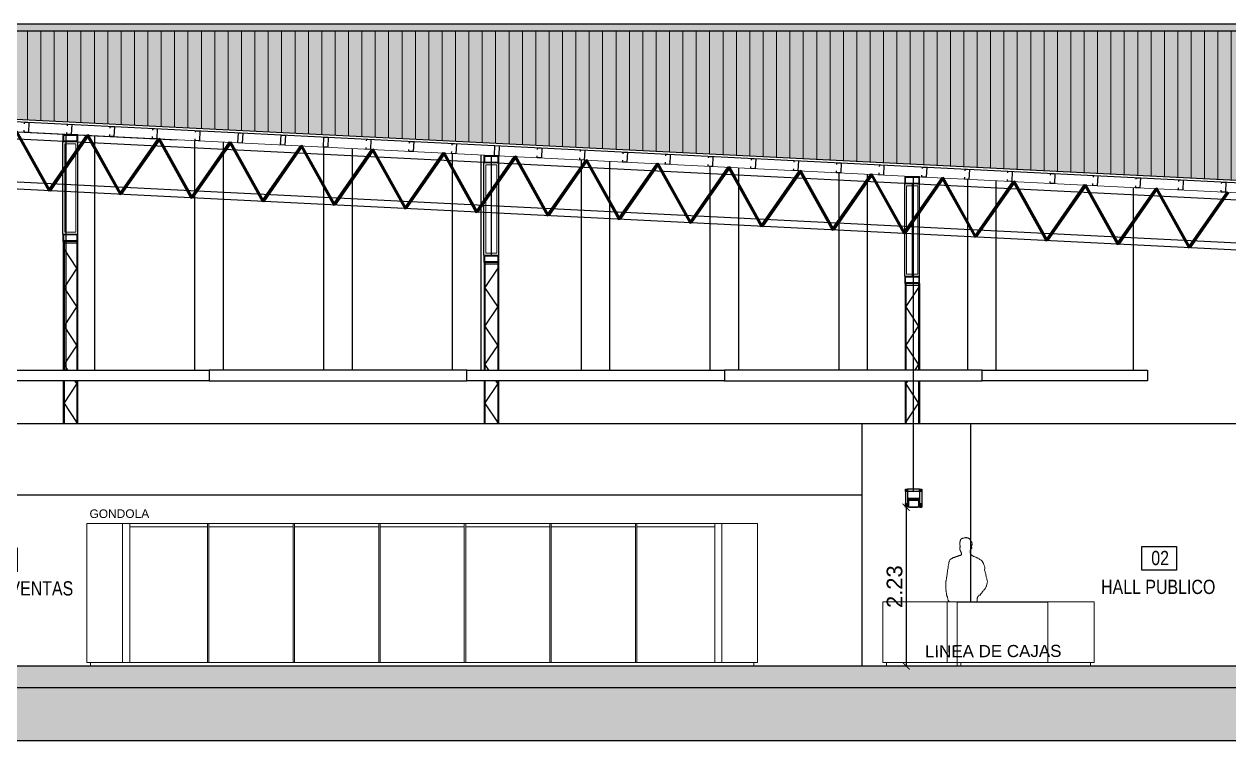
# Model space of a CAD drawing. Header units: inches. Extents: x -309 to 190, y -1585 to -1350.
# Drawn here: x -43.23 to -26.34, y -1467.56 to -1457.51 of the extents above; entities that cross this region are included whole.
import ezdxf
from ezdxf.enums import TextEntityAlignment as Align
from ezdxf.lldxf.tags import DXFTag

# ---------------------------------------------------------------- set-up
doc = ezdxf.new("R2010")
doc.units = ezdxf.units.IN
doc.header["$MEASUREMENT"] = 0
doc.header["$PDMODE"] = 3
doc.linetypes.add('HIDDEN', pattern=[0.375, 0.25, -0.125])
doc.layers.get('0').update_dxf_attribs({"color": 9, "linetype": 'CONTINUOUS'})
doc.layers.get('DEFPOINTS').update_dxf_attribs({"color": 9, "linetype": 'CONTINUOUS'})
for name, color, linetype in [('0.50', 9, 'CONTINUOUS'), ('01', 9, 'CONTINUOUS'), ('10-TEXTO', 9, 'CONTINUOUS'), ('11-LOCALES', 9, 'CONTINUOUS'), ('CARP', 9, 'CONTINUOUS'), ('color gris', 9, 'CONTINUOUS'), ('condensador', 9, 'HIDDEN'), ('COTAS 1.75', 9, 'CONTINUOUS'), ('esca', 9, 'CONTINUOUS'), ('estructura', 9, 'CONTINUOUS'), ('MUROS obra nueva', 9, 'CONTINUOUS'), ('PROYECCIONES', 9, 'HIDDEN2'), ('V1', 9, 'CONTINUOUS'), ('vista 252', 9, 'CONTINUOUS')]:
    doc.layers.add(name, color=color, linetype=linetype)
for name, color, linetype, lineweight in [('color +', 9, 'CONTINUOUS', 18), ('cotas', 9, 'CONTINUOUS', 15), ('LOGO SOMBRA', 9, 'CONTINUOUS', 18), ('PERSONAS', 9, 'CONTINUOUS', 0)]:
    doc.layers.add(name, color=color, linetype=linetype, lineweight=lineweight)
doc.styles.add('COTAS', font='arial.ttf')
doc.styles.add('ROMANS', font='arial.ttf')
tags = doc.linetypes.add('HIDDEN2', pattern=[0.1875, 0.125, -0.0625]).pattern_tags.tags
tags[6:7] = [DXFTag(74, 4), DXFTag(75, 0), DXFTag(340, '0'), DXFTag(46, 1.0), DXFTag(50, 0.0), DXFTag(44, 0.0), DXFTag(45, 0.0)]
tags[4:5] = [DXFTag(74, 4), DXFTag(75, 0), DXFTag(340, '0'), DXFTag(46, 1.0), DXFTag(50, 0.0), DXFTag(44, 0.0), DXFTag(45, 0.0)]
doc.dimstyles.new('ploteo 100', dxfattribs={"dimscale": 0, "dimtxt": 0.22, "dimasz": 0.1, "dimexe": 0, "dimexo": 0, "dimgap": 0.05, "dimtad": 1, "dimzin": 0, "dimdsep": 46, "dimtxsty": 'COTAS', "dimblk1": 'ARCHTICK', "dimblk2": 'ARCHTICK', "dimsah": 1, "dimcen": 0.7, "dimclrd": 256, "dimclre": 256, "dimclrt": 256, "dimaunit": 1, "dimadec": 3, "dimazin": 0, "dimtfac": 1, "dimtmove": 2, "dimatfit": 3, "dimldrblk": 'ARCHTICK', "dimfxl": 1, "dimtolj": 1, "dimtzin": 0, "dimarcsym": 0})

# ---------------------------------------------------------------- blocks, each defined once
blk = doc.blocks.new('NLOCAL')
blk.add_lwpolyline([(-0.304, 0), (0.304, 0), (0.304, 0.419), (-0.304, 0.419)], close=True)
at = {"style": 'ROMANS', "width": 0.8, "flags": 1}
blk.add_attdef('SECTOR', text='', height=0.25, dxfattribs=at).set_placement((-0.006, 0.634), align=Align.MIDDLE)
at = {"style": 'ROMANS', "width": 0.8}
for tag, p in [('NUMERO', (0.006, 0.206)), ('DENOMINACION', (0.018, -0.291))]:
    blk.add_attdef(tag, text='', height=0.25, dxfattribs=at).set_placement(p, align=Align.MIDDLE)
blk = doc.blocks.new('esc')
at = {"color": 2}
for points in [[(-565.725, -395.306), (-565.565, -395.306), (-565.565, -395.386), (-565.725, -395.386)], [(-565.715, -395.316), (-565.575, -395.316), (-565.575, -395.376), (-565.715, -395.376)], [(-565.725, -396.374), (-565.565, -396.374), (-565.565, -396.454), (-565.725, -396.454)], [(-565.715, -396.384), (-565.575, -396.384), (-565.575, -396.444), (-565.715, -396.444)]]:
    blk.add_lwpolyline(points, close=True, dxfattribs=at)
at = {"color": 7}
blk.add_lwpolyline([(-565.705, -396.354), (-565.585, -396.354), (-565.585, -395.406), (-565.705, -395.406)], close=True, dxfattribs=at)
at = {"layer": '01'}
for points in [[(-565.725, -396.374), (-565.725, -395.386)], [(-565.565, -396.374), (-565.565, -395.386)]]:
    blk.add_lwpolyline(points, dxfattribs=at)
blk = doc.blocks.new('_ARCHTICK')
at = {"color": 0, "linetype": 'ByBlock', "const_width": 0.15}
blk.add_lwpolyline([(-0.5, -0.5), (0.5, 0.5)], dxfattribs=at)
blk = doc.blocks.new('*D108')
at = {"layer": 'COTAS 1.75', "lineweight": -2, "transparency": 16777216}
for p, q in [((-30.658, -1464.283), (-30.862, -1464.283)), ((-30.862, -1464.283), (-30.862, -1466.509)), ((-30.391, -1466.509), (-30.862, -1466.509))]:
    blk.add_line(p, q, dxfattribs=at)
at = {"layer": 'DEFPOINTS', "color": 0, "transparency": 16777216}
for p in [(-30.658, -1464.283), (-30.862, -1466.509), (-30.391, -1466.509)]:
    blk.add_point(p, dxfattribs=at)
at = {"layer": 'COTAS 1.75', "lineweight": -2, "transparency": 16777216, "xscale": 0.1, "yscale": 0.1, "zscale": 0.1}
for p, rotation in [((-30.862, -1464.283), 90), ((-30.862, -1466.509), 270)]:
    blk.add_blockref('_ARCHTICK', p, dxfattribs=dict(at, rotation=rotation))
at = {"layer": 'COTAS 1.75', "transparency": 16777216, "insert": (-31.024, -1465.396), "char_height": 0.22, "attachment_point": 5, "rotation": 90, "style": 'COTAS'}
blk.add_mtext('\\A1;2.23', dxfattribs=at)

msp = doc.modelspace()

# ---------------------------------------------------------------- hatches: boundary and pattern name
at = {"layer": '0.50'}
h = msp.add_hatch(dxfattribs=at)
h.set_pattern_fill('ANSI36', color=256, scale=0.4)
h.set_pattern_definition([(45, (-11.09405, -61.804015), (0.0265165043, 0.0972271824), [0.125, -0.025, 0, -0.025])])
h.paths.add_polyline_path([(-10.82, -1466.759, 0.005138), (-18.277, -1466.759), (-18.277, -1466.659), (-22.277, -1466.659), (-22.277, -1466.809), (-66.397, -1466.809), (-66.397, -1466.659), (-70.377, -1466.659), (-70.377, -1466.759, 0.010964), (-78.397, -1466.755), (-78.397, -1467.559), (-10.82, -1467.559)])
at = {"layer": 'color +'}
h = msp.add_hatch(dxfattribs=at)
h.set_pattern_fill('LINE', color=256, scale=1.5, angle=450)
h.set_pattern_definition([(90, (114.13351, -236.98674), (-0.1875, 4e-16), [])])
h.paths.add_polyline_path([(-22.827, -1457.609), (-66.167, -1457.609), (-66.167, -1457.706), (-63.08, -1457.861), (-25.953, -1459.717), (-25.953, -1461.074), (-22.827, -1461.074)])
at = {"layer": 'color gris'}
msp.add_hatch(color=256, dxfattribs=at).paths.add_polyline_path([(-22.277, -1466.509), (-66.397, -1466.509), (-66.397, -1466.659), (-66.397, -1466.809), (-22.277, -1466.809)])
at = {"layer": 'esca'}
h = msp.add_hatch(color=256, dxfattribs=at)
h.dxf.hatch_style = 1
h.paths.add_polyline_path([(-22.827, -1457.509), (-66.167, -1457.509), (-66.167, -1457.706), (-63.08, -1457.861), (-25.953, -1459.717), (-25.952, -1461.175), (-22.827, -1461.274)])

# ---------------------------------------------------------------- linework, layer by layer
msp.add_line((-66.347, -1457.867), (-41.09, -1459.13))
for points in [[(-66.347, -1457.727), (-25.983, -1459.746), (-25.983, -1461.074), (-25.953, -1461.074), (-25.953, -1459.717), (-66.347, -1457.697)], [(-43.219, -1458.906), (-43.218, -1458.884), (-43.158, -1458.887), (-43.165, -1459.027), (-43.225, -1459.024), (-43.224, -1458.997)], [(-42.62, -1458.936), (-42.619, -1458.914), (-42.559, -1458.917), (-42.566, -1459.057), (-42.626, -1459.054), (-42.625, -1459.027)], [(-42.021, -1458.966), (-42.02, -1458.944), (-41.96, -1458.947), (-41.967, -1459.086), (-42.027, -1459.083), (-42.025, -1459.057)], [(-41.422, -1458.996), (-41.421, -1458.974), (-41.361, -1458.977), (-41.368, -1459.116), (-41.428, -1459.113), (-41.426, -1459.087)], [(-40.822, -1459.026), (-40.821, -1459.004), (-40.761, -1459.007), (-40.768, -1459.146), (-40.828, -1459.143), (-40.827, -1459.117)], [(-40.229, -1459.173), (-40.222, -1459.034), (-40.162, -1459.037), (-40.169, -1459.176), (-40.229, -1459.173), (-40.228, -1459.147)], [(-39.63, -1459.203), (-39.623, -1459.064), (-39.563, -1459.067), (-39.57, -1459.206), (-39.63, -1459.203), (-39.628, -1459.177)], [(-39.03, -1459.233), (-39.024, -1459.093), (-38.964, -1459.096), (-38.971, -1459.236), (-39.03, -1459.233), (-39.029, -1459.207)], [(-38.425, -1459.146), (-38.424, -1459.123), (-38.364, -1459.126), (-38.371, -1459.266), (-38.431, -1459.263), (-38.43, -1459.237)], [(-37.826, -1459.176), (-37.825, -1459.153), (-37.765, -1459.156), (-37.772, -1459.296), (-37.832, -1459.293), (-37.831, -1459.267)], [(-37.227, -1459.206), (-37.226, -1459.183), (-37.166, -1459.186), (-37.173, -1459.326), (-37.233, -1459.323), (-37.231, -1459.297)], [(-36.633, -1459.353), (-36.626, -1459.213), (-36.567, -1459.216), (-36.574, -1459.356), (-36.633, -1459.353), (-36.632, -1459.326)], [(-36.028, -1459.266), (-36.027, -1459.243), (-35.967, -1459.246), (-35.974, -1459.386), (-36.034, -1459.383), (-36.033, -1459.356)], [(-35.429, -1459.296), (-35.428, -1459.273), (-35.368, -1459.276), (-35.375, -1459.416), (-35.435, -1459.413), (-35.434, -1459.386)], [(-34.83, -1459.326), (-34.829, -1459.303), (-34.769, -1459.306), (-34.776, -1459.446), (-34.836, -1459.443), (-34.834, -1459.416)], [(-34.231, -1459.356), (-34.229, -1459.333), (-34.17, -1459.336), (-34.177, -1459.476), (-34.236, -1459.473), (-34.235, -1459.446)], [(-33.631, -1459.386), (-33.63, -1459.363), (-33.57, -1459.366), (-33.577, -1459.506), (-33.637, -1459.503), (-33.636, -1459.476)], [(-33.032, -1459.416), (-33.031, -1459.393), (-32.971, -1459.396), (-32.978, -1459.536), (-33.038, -1459.533), (-33.037, -1459.506)], [(-32.433, -1459.445), (-32.432, -1459.423), (-32.372, -1459.426), (-32.379, -1459.566), (-32.439, -1459.563), (-32.437, -1459.536)], [(-31.834, -1459.475), (-31.832, -1459.453), (-31.773, -1459.456), (-31.78, -1459.596), (-31.839, -1459.593), (-31.838, -1459.566)], [(-31.234, -1459.505), (-31.233, -1459.483), (-31.173, -1459.486), (-31.18, -1459.626), (-31.24, -1459.623), (-31.239, -1459.596)], [(-30.635, -1459.535), (-30.634, -1459.513), (-30.574, -1459.516), (-30.581, -1459.656), (-30.641, -1459.653), (-30.64, -1459.626)], [(-30.036, -1459.565), (-30.035, -1459.543), (-29.975, -1459.546), (-29.982, -1459.686), (-30.042, -1459.683), (-30.04, -1459.656)], [(-29.437, -1459.595), (-29.435, -1459.573), (-29.376, -1459.576), (-29.383, -1459.716), (-29.442, -1459.713), (-29.441, -1459.686)], [(-28.837, -1459.625), (-28.836, -1459.603), (-28.776, -1459.606), (-28.783, -1459.746), (-28.843, -1459.743), (-28.842, -1459.716)], [(-28.238, -1459.655), (-28.237, -1459.633), (-28.177, -1459.636), (-28.184, -1459.776), (-28.244, -1459.773), (-28.243, -1459.746)], [(-27.639, -1459.685), (-27.638, -1459.663), (-27.578, -1459.666), (-27.585, -1459.806), (-27.645, -1459.803), (-27.643, -1459.776)], [(-27.04, -1459.715), (-27.038, -1459.693), (-26.979, -1459.696), (-26.986, -1459.836), (-27.045, -1459.833), (-27.044, -1459.806)], [(-26.44, -1459.745), (-26.439, -1459.723), (-26.379, -1459.726), (-26.386, -1459.866), (-26.446, -1459.863), (-26.445, -1459.836)], [(-10.82, -1466.759), (-10.82, -1466.759), (-10.82, -1467.559), (-78.397, -1467.559), (-78.397, -1466.755)], [(-70.377, -1466.759), (-70.377, -1466.659), (-66.397, -1466.659), (-66.397, -1466.809), (-22.277, -1466.809), (-22.277, -1466.659), (-18.277, -1466.659)]]:
    msp.add_lwpolyline(points)
at = {"elevation": 0}
for points in [[(-30.758, -1462.359), (-30.758, -1459.647)], [(-30.758, -1464.06), (-30.758, -1462.359)]]:
    msp.add_lwpolyline(points, dxfattribs=at)
at = {"const_width": 0.002, "elevation": 0}
for points in [[(-30.843, -1464.027), (-30.876, -1464.027), (-30.876, -1464.283), (-30.84, -1464.283), (-30.84, -1464.23)], [(-30.673, -1464.027), (-30.64, -1464.027), (-30.64, -1464.283), (-30.676, -1464.283), (-30.676, -1464.23)]]:
    msp.add_lwpolyline(points, dxfattribs=at)
at = {"elevation": 0}
for points in [[(-30.813, -1464.28), (-30.703, -1464.28, 0.414214), (-30.683, -1464.26), (-30.683, -1464.205, 0.414214), (-30.703, -1464.185), (-30.813, -1464.185, 0.414214), (-30.833, -1464.205), (-30.833, -1464.26, 0.414214)], [(-30.813, -1464.277), (-30.703, -1464.277, 0.414214), (-30.686, -1464.26), (-30.686, -1464.205, 0.414214), (-30.703, -1464.188), (-30.813, -1464.188, 0.414214), (-30.83, -1464.205), (-30.83, -1464.26, 0.414214)]]:
    msp.add_lwpolyline(points, format="xyb", close=True, dxfattribs=at)
at = {"layer": 'CARP'}
for p, q in [((-42.677, -1460.557), (-42.677, -1462.359)), ((-42.666, -1460.557), (-42.666, -1462.359)), ((-42.488, -1460.557), (-42.488, -1462.359)), ((-42.477, -1460.557), (-42.477, -1462.359)), ((-36.777, -1460.852), (-36.777, -1462.359)), ((-36.766, -1460.852), (-36.766, -1462.359)), ((-36.588, -1460.852), (-36.588, -1462.359)), ((-36.577, -1460.852), (-36.577, -1462.359)), ((-30.877, -1461.147), (-30.877, -1462.359)), ((-30.866, -1461.147), (-30.866, -1462.359)), ((-30.688, -1461.147), (-30.688, -1462.359)), ((-30.677, -1461.147), (-30.677, -1462.359)), ((-42.677, -1462.509), (-42.677, -1463.109)), ((-42.666, -1462.509), (-42.666, -1463.109)), ((-42.488, -1462.509), (-42.488, -1463.109)), ((-42.477, -1462.509), (-42.477, -1463.109)), ((-36.777, -1462.509), (-36.777, -1463.109)), ((-36.766, -1462.509), (-36.766, -1463.109)), ((-36.588, -1462.509), (-36.588, -1463.109)), ((-36.577, -1462.509), (-36.577, -1463.109)), ((-30.877, -1462.509), (-30.877, -1463.109)), ((-30.866, -1462.509), (-30.866, -1463.109)), ((-30.688, -1462.509), (-30.688, -1463.109)), ((-30.677, -1462.509), (-30.677, -1463.109)), ((-65.437, -1463.109), (-31.477, -1463.109)), ((-31.477, -1466.509), (-31.477, -1463.109)), ((-31.477, -1463.109), (-26.077, -1463.109)), ((-29.957, -1465.609), (-29.957, -1463.109)), ((-65.437, -1464.109), (-31.477, -1464.109))]:
    msp.add_line(p, q, dxfattribs=at)
for points in [[(-42.477, -1460.557), (-42.677, -1460.557)], [(-42.677, -1460.577), (-42.477, -1460.577)], [(-42.488, -1460.931), (-42.666, -1460.661)], [(-42.488, -1460.931), (-42.666, -1461.201)], [(-36.577, -1460.852), (-36.777, -1460.852)], [(-36.777, -1460.872), (-36.577, -1460.872)], [(-36.588, -1460.931), (-36.766, -1461.201)], [(-30.677, -1461.147), (-30.877, -1461.147)], [(-30.877, -1461.167), (-30.677, -1461.167)], [(-42.488, -1461.47), (-42.666, -1461.201)], [(-36.588, -1461.47), (-36.766, -1461.201)], [(-30.688, -1461.2), (-30.866, -1461.47)], [(-42.488, -1461.47), (-42.666, -1461.74)], [(-36.588, -1461.47), (-36.766, -1461.74)], [(-30.688, -1461.739), (-30.866, -1461.47)], [(-42.488, -1462.01), (-42.666, -1461.74)], [(-36.588, -1462.01), (-36.766, -1461.74)], [(-30.688, -1461.739), (-30.866, -1462.009)], [(-42.488, -1462.01), (-42.666, -1462.279)], [(-36.588, -1462.01), (-36.766, -1462.279)], [(-30.688, -1462.279), (-30.866, -1462.009)], [(-42.613, -1462.359), (-42.666, -1462.279)], [(-36.713, -1462.359), (-36.766, -1462.279)], [(-30.688, -1462.279), (-30.742, -1462.359)], [(-42.488, -1462.549), (-42.515, -1462.509)], [(-36.588, -1462.549), (-36.615, -1462.509)], [(-30.84, -1462.509), (-30.866, -1462.548)], [(-42.488, -1462.549), (-42.666, -1462.819)], [(-36.588, -1462.549), (-36.766, -1462.819)], [(-30.688, -1462.818), (-30.866, -1462.548)], [(-42.488, -1463.088), (-42.666, -1462.819)], [(-36.588, -1463.088), (-36.766, -1462.819)], [(-30.688, -1462.818), (-30.866, -1463.087)], [(-42.488, -1463.088), (-42.502, -1463.109)], [(-36.588, -1463.088), (-36.602, -1463.109)], [(-30.852, -1463.109), (-30.866, -1463.087)]]:
    msp.add_lwpolyline(points, dxfattribs=at)
at = {"layer": 'condensador', "linetype": 'ByBlock'}
for p, q in [((-22.827, -1457.509), (-66.167, -1457.509)), ((-22.827, -1457.609), (-66.167, -1457.609)), ((-66.347, -1457.968), (-26.123, -1459.979)), ((-66.347, -1458.568), (-26.123, -1460.58)), ((-66.117, -1458.68), (-26.123, -1460.68)), ((-43.333, -1459.018), (-42.874, -1459.842)), ((-42.334, -1459.068), (-42.874, -1459.842)), ((-42.334, -1459.068), (-41.875, -1459.892)), ((-41.336, -1459.118), (-41.875, -1459.892)), ((-41.336, -1459.118), (-40.876, -1459.942)), ((-40.337, -1459.168), (-40.876, -1459.942)), ((-40.337, -1459.168), (-39.877, -1459.992)), ((-39.338, -1459.218), (-39.877, -1459.992)), ((-39.338, -1459.218), (-38.879, -1460.042)), ((-38.339, -1459.268), (-38.879, -1460.042)), ((-38.339, -1459.268), (-37.88, -1460.092)), ((-37.34, -1459.318), (-37.88, -1460.092)), ((-37.34, -1459.318), (-36.881, -1460.142)), ((-36.342, -1459.368), (-36.881, -1460.142)), ((-36.342, -1459.368), (-35.882, -1460.192)), ((-35.343, -1459.418), (-35.882, -1460.192)), ((-35.343, -1459.418), (-34.884, -1460.242)), ((-34.344, -1459.468), (-34.884, -1460.242)), ((-34.344, -1459.468), (-33.885, -1460.292)), ((-33.345, -1459.518), (-33.885, -1460.292)), ((-33.345, -1459.518), (-32.886, -1460.342)), ((-32.347, -1459.567), (-32.886, -1460.342)), ((-32.347, -1459.567), (-31.887, -1460.391)), ((-31.348, -1459.617), (-31.887, -1460.391)), ((-31.348, -1459.617), (-30.889, -1460.441)), ((-30.349, -1459.667), (-30.889, -1460.441)), ((-30.349, -1459.667), (-29.89, -1460.491)), ((-29.35, -1459.717), (-29.89, -1460.491)), ((-29.35, -1459.717), (-28.891, -1460.541)), ((-28.352, -1459.767), (-28.891, -1460.541)), ((-28.352, -1459.767), (-27.892, -1460.591)), ((-27.353, -1459.817), (-27.892, -1460.591)), ((-27.353, -1459.817), (-26.894, -1460.641)), ((-26.354, -1459.867), (-26.894, -1460.641))]:
    msp.add_line(p, q, dxfattribs=at)
for points in [[(-42.884, -1459.848), (-42.863, -1459.836), (-43.322, -1459.012), (-43.344, -1459.024)], [(-42.863, -1459.849), (-42.884, -1459.835), (-42.345, -1459.061), (-42.324, -1459.075)], [(-41.886, -1459.898), (-41.864, -1459.886), (-42.323, -1459.062), (-42.345, -1459.074)], [(-41.865, -1459.899), (-41.885, -1459.885), (-41.346, -1459.111), (-41.325, -1459.125)], [(-40.887, -1459.948), (-40.865, -1459.936), (-41.325, -1459.112), (-41.346, -1459.124)], [(-40.866, -1459.949), (-40.886, -1459.935), (-40.347, -1459.161), (-40.326, -1459.175)], [(-39.888, -1459.998), (-39.866, -1459.986), (-40.326, -1459.162), (-40.348, -1459.174)], [(-39.867, -1459.999), (-39.888, -1459.985), (-39.348, -1459.211), (-39.328, -1459.225)], [(-38.889, -1460.048), (-38.868, -1460.036), (-39.327, -1459.212), (-39.349, -1459.224)], [(-38.868, -1460.049), (-38.889, -1460.035), (-38.35, -1459.261), (-38.329, -1459.275)], [(-37.891, -1460.098), (-37.869, -1460.086), (-38.328, -1459.262), (-38.35, -1459.274)], [(-37.87, -1460.099), (-37.89, -1460.085), (-37.351, -1459.311), (-37.33, -1459.325)], [(-36.892, -1460.148), (-36.87, -1460.136), (-37.33, -1459.312), (-37.351, -1459.324)], [(-36.871, -1460.149), (-36.891, -1460.135), (-36.352, -1459.361), (-36.331, -1459.375)], [(-35.893, -1460.198), (-35.871, -1460.186), (-36.331, -1459.362), (-36.353, -1459.374)], [(-35.872, -1460.199), (-35.893, -1460.185), (-35.353, -1459.411), (-35.333, -1459.425)], [(-34.894, -1460.248), (-34.873, -1460.236), (-35.332, -1459.412), (-35.354, -1459.424)], [(-34.873, -1460.249), (-34.894, -1460.234), (-34.354, -1459.46), (-34.334, -1459.475)], [(-33.896, -1460.298), (-33.874, -1460.285), (-34.333, -1459.462), (-34.355, -1459.474)], [(-33.875, -1460.299), (-33.895, -1460.284), (-33.356, -1459.51), (-33.335, -1459.525)], [(-32.897, -1460.348), (-32.875, -1460.335), (-33.335, -1459.511), (-33.356, -1459.524)], [(-32.876, -1460.349), (-32.896, -1460.334), (-32.357, -1459.56), (-32.336, -1459.575)], [(-31.898, -1460.398), (-31.876, -1460.385), (-32.336, -1459.561), (-32.358, -1459.574)], [(-31.877, -1460.399), (-31.898, -1460.384), (-31.358, -1459.61), (-31.338, -1459.625)], [(-30.899, -1460.447), (-30.878, -1460.435), (-31.337, -1459.611), (-31.359, -1459.624)], [(-30.878, -1460.449), (-30.899, -1460.434), (-30.359, -1459.66), (-30.339, -1459.675)], [(-29.901, -1460.497), (-29.879, -1460.485), (-30.338, -1459.661), (-30.36, -1459.673)], [(-29.88, -1460.498), (-29.9, -1460.484), (-29.361, -1459.71), (-29.34, -1459.724)], [(-28.902, -1460.547), (-28.88, -1460.535), (-29.34, -1459.711), (-29.361, -1459.723)], [(-28.881, -1460.548), (-28.901, -1460.534), (-28.362, -1459.76), (-28.341, -1459.774)], [(-27.903, -1460.597), (-27.881, -1460.585), (-28.341, -1459.761), (-28.363, -1459.773)], [(-27.882, -1460.598), (-27.903, -1460.584), (-27.363, -1459.81), (-27.343, -1459.824)], [(-26.904, -1460.647), (-26.883, -1460.635), (-27.342, -1459.811), (-27.364, -1459.823)], [(-26.883, -1460.648), (-26.904, -1460.634), (-26.364, -1459.86), (-26.344, -1459.874)], [(-44.242, -1462.359), (-40.631, -1462.359), (-40.631, -1462.509), (-44.242, -1462.509)], [(-37.02, -1462.359), (-40.631, -1462.359), (-40.631, -1462.509), (-37.02, -1462.509)], [(-37.02, -1462.359), (-33.409, -1462.359), (-33.409, -1462.509), (-37.02, -1462.509)], [(-29.798, -1462.359), (-33.409, -1462.359), (-33.409, -1462.509), (-29.798, -1462.509)], [(-29.798, -1462.359), (-27.477, -1462.359), (-27.477, -1462.509), (-29.798, -1462.509)]]:
    msp.add_lwpolyline(points, close=True, dxfattribs=at)
for points in [[(-36.677, -1459.351), (-36.677, -1460.747)], [(-30.777, -1459.751), (-30.777, -1461.042)]]:
    msp.add_lwpolyline(points, dxfattribs=at)
at = {"layer": 'cotas'}
msp.add_line((-26.123, -1459.879), (-66.117, -1457.879), dxfattribs=at)
at = {"layer": 'estructura', "elevation": 0}
for points in [[(-30.873, -1464.03), (-30.843, -1464.03), (-30.843, -1464.06), (-30.873, -1464.06)], [(-30.673, -1464.03), (-30.643, -1464.03), (-30.643, -1464.06), (-30.673, -1464.06)], [(-30.873, -1464.23), (-30.843, -1464.23), (-30.843, -1464.28), (-30.873, -1464.28)], [(-30.673, -1464.23), (-30.643, -1464.23), (-30.643, -1464.28), (-30.673, -1464.28)]]:
    msp.add_lwpolyline(points, close=True, dxfattribs=at)
for points in [[(-30.873, -1464.03), (-30.843, -1464.06), (-30.843, -1464.03), (-30.873, -1464.06)], [(-30.643, -1464.03), (-30.673, -1464.06), (-30.673, -1464.03), (-30.643, -1464.06)], [(-30.873, -1464.23), (-30.843, -1464.28), (-30.873, -1464.28), (-30.843, -1464.23)], [(-30.643, -1464.23), (-30.673, -1464.28), (-30.643, -1464.28), (-30.673, -1464.23)]]:
    msp.add_lwpolyline(points, dxfattribs=at)
at = {"layer": 'LOGO SOMBRA', "linetype": 'Continuous', "lineweight": 5}
for points in [[(-42.346, -1464.509), (-41.846, -1464.509), (-41.846, -1466.459), (-42.346, -1466.459)], [(-41.846, -1466.459), (-41.746, -1466.459), (-41.746, -1464.509), (-41.846, -1464.509)], [(-41.746, -1464.509), (-33.546, -1464.509), (-33.546, -1466.459), (-41.746, -1466.459)], [(-33.546, -1464.509), (-33.446, -1464.509), (-33.446, -1466.459), (-33.546, -1466.459)], [(-32.946, -1464.509), (-33.446, -1464.509), (-33.446, -1466.459), (-32.946, -1466.459)], [(-42.296, -1466.459), (-32.996, -1466.459), (-32.996, -1466.509), (-42.296, -1466.509)]]:
    msp.add_lwpolyline(points, close=True, dxfattribs=at)
for points in [[(-41.746, -1464.559), (-40.656, -1464.559)], [(-40.656, -1466.459), (-40.656, -1464.509)], [(-40.636, -1466.459), (-40.636, -1464.509)], [(-40.636, -1464.559), (-39.456, -1464.559)], [(-39.456, -1466.459), (-39.456, -1464.509)], [(-39.436, -1466.459), (-39.436, -1464.509)], [(-38.256, -1466.459), (-38.256, -1464.509)], [(-38.236, -1466.459), (-38.236, -1464.509)], [(-37.056, -1466.459), (-37.056, -1464.509)], [(-37.036, -1466.459), (-37.036, -1464.509)], [(-35.856, -1466.459), (-35.856, -1464.509)], [(-35.836, -1466.459), (-35.836, -1464.509)], [(-34.656, -1466.459), (-34.656, -1464.509)], [(-34.636, -1466.459), (-34.636, -1464.509)]]:
    msp.add_lwpolyline(points, dxfattribs=at)
at = {"layer": 'LOGO SOMBRA'}
for points in [[(-39.436, -1464.559), (-38.256, -1464.559)], [(-38.236, -1464.559), (-37.056, -1464.559)], [(-37.036, -1464.559), (-35.856, -1464.559)], [(-35.836, -1464.559), (-34.656, -1464.559)], [(-34.636, -1464.559), (-33.546, -1464.559)], [(-30.287, -1465.609), (-30.287, -1466.459)], [(-28.877, -1466.459), (-28.877, -1465.609)]]:
    msp.add_lwpolyline(points, dxfattribs=at)
for points in [[(-31.187, -1465.609), (-30.147, -1465.609), (-30.147, -1466.459), (-31.187, -1466.458)], [(-30.147, -1465.609), (-28.227, -1465.609), (-28.227, -1466.459), (-30.147, -1466.459)], [(-31.137, -1466.458), (-30.147, -1466.459), (-30.147, -1466.509), (-31.137, -1466.509)], [(-30.097, -1466.509), (-28.277, -1466.509), (-28.277, -1466.459), (-30.097, -1466.459)]]:
    msp.add_lwpolyline(points, close=True, dxfattribs=at)
at = {"layer": 'MUROS obra nueva'}
msp.add_lwpolyline([(-66.397, -1466.809), (-22.277, -1466.809), (-22.277, -1466.509), (-66.397, -1466.509)], close=True, dxfattribs=at)
at = {"layer": 'PERSONAS', "lineweight": 0, "ltscale": 0.05}
msp.add_lwpolyline([(-29.869, -1465.609), (-29.869, -1465.603), (-29.868, -1465.588), (-29.868, -1465.565), (-29.868, -1465.557), (-29.864, -1465.552), (-29.86, -1465.544), (-29.856, -1465.538), (-29.852, -1465.532), (-29.847, -1465.525), (-29.841, -1465.517), (-29.837, -1465.516), (-29.832, -1465.514), (-29.829, -1465.517), (-29.825, -1465.516), (-29.822, -1465.511), (-29.82, -1465.502), (-29.814, -1465.496), (-29.807, -1465.487), (-29.802, -1465.481), (-29.796, -1465.474), (-29.788, -1465.457), (-29.78, -1465.453), (-29.774, -1465.446), (-29.766, -1465.435), (-29.751, -1465.416), (-29.746, -1465.405), (-29.741, -1465.395), (-29.737, -1465.387), (-29.735, -1465.379), (-29.732, -1465.368), (-29.73, -1465.362), (-29.726, -1465.349), (-29.725, -1465.339), (-29.723, -1465.33), (-29.726, -1465.312), (-29.728, -1465.304), (-29.732, -1465.291), (-29.733, -1465.283), (-29.739, -1465.264), (-29.741, -1465.251), (-29.744, -1465.236), (-29.746, -1465.218), (-29.748, -1465.206), (-29.753, -1465.193), (-29.756, -1465.186), (-29.761, -1465.177), (-29.762, -1465.155), (-29.76, -1465.142), (-29.761, -1465.129), (-29.764, -1465.111), (-29.771, -1465.092), (-29.772, -1465.087), (-29.779, -1465.07), (-29.785, -1465.058), (-29.788, -1465.051), (-29.795, -1465.041), (-29.809, -1465.026), (-29.827, -1465.014), (-29.84, -1465.005), (-29.856, -1464.996), (-29.863, -1464.994), (-29.87, -1464.991), (-29.884, -1464.984), (-29.9, -1464.977), (-29.909, -1464.974), (-29.916, -1464.971), (-29.927, -1464.964), (-29.935, -1464.958), (-29.946, -1464.948), (-29.954, -1464.949), (-29.956, -1464.943), (-29.962, -1464.934), (-29.964, -1464.925), (-29.966, -1464.921), (-29.966, -1464.917), (-29.967, -1464.909), (-29.967, -1464.905), (-29.966, -1464.899), (-29.966, -1464.891), (-29.963, -1464.885), (-29.959, -1464.877), (-29.956, -1464.874), (-29.95, -1464.867), (-29.947, -1464.863), (-29.942, -1464.855), (-29.941, -1464.851), (-29.943, -1464.846), (-29.948, -1464.835), (-29.944, -1464.826), (-29.942, -1464.821), (-29.941, -1464.812), (-29.939, -1464.804), (-29.939, -1464.798), (-29.939, -1464.792), (-29.943, -1464.781), (-29.943, -1464.773), (-29.945, -1464.769), (-29.954, -1464.757), (-29.96, -1464.746), (-29.964, -1464.74), (-29.971, -1464.731), (-29.974, -1464.726), (-29.977, -1464.723), (-29.978, -1464.721), (-29.982, -1464.719), (-29.983, -1464.719), (-29.986, -1464.718), (-29.989, -1464.716), (-29.991, -1464.716), (-29.994, -1464.714), (-29.999, -1464.712), (-30.001, -1464.712), (-30.006, -1464.711), (-30.009, -1464.711), (-30.016, -1464.71), (-30.022, -1464.709), (-30.026, -1464.709), (-30.029, -1464.71), (-30.033, -1464.71), (-30.043, -1464.711), (-30.047, -1464.711), (-30.05, -1464.712), (-30.057, -1464.714), (-30.062, -1464.716), (-30.064, -1464.716), (-30.068, -1464.718), (-30.071, -1464.719), (-30.077, -1464.721), (-30.08, -1464.722), (-30.084, -1464.723), (-30.087, -1464.725), (-30.09, -1464.726), (-30.091, -1464.727), (-30.093, -1464.73), (-30.094, -1464.732), (-30.096, -1464.735), (-30.099, -1464.741), (-30.1, -1464.742), (-30.102, -1464.747), (-30.103, -1464.752), (-30.104, -1464.753), (-30.105, -1464.757), (-30.105, -1464.759), (-30.106, -1464.763), (-30.107, -1464.764), (-30.107, -1464.769), (-30.108, -1464.773), (-30.108, -1464.775), (-30.108, -1464.777), (-30.108, -1464.778), (-30.109, -1464.783), (-30.109, -1464.783), (-30.109, -1464.788), (-30.109, -1464.793), (-30.11, -1464.802), (-30.108, -1464.808), (-30.108, -1464.814), (-30.107, -1464.816), (-30.107, -1464.82), (-30.107, -1464.825), (-30.107, -1464.83), (-30.108, -1464.832), (-30.109, -1464.833), (-30.109, -1464.835), (-30.107, -1464.838), (-30.107, -1464.841), (-30.106, -1464.843), (-30.107, -1464.846), (-30.107, -1464.848), (-30.108, -1464.85), (-30.108, -1464.854), (-30.108, -1464.857), (-30.108, -1464.863), (-30.109, -1464.865), (-30.109, -1464.868), (-30.109, -1464.872), (-30.109, -1464.876), (-30.108, -1464.879), (-30.106, -1464.882), (-30.105, -1464.886), (-30.104, -1464.888), (-30.103, -1464.891), (-30.102, -1464.894), (-30.1, -1464.898), (-30.097, -1464.901), (-30.096, -1464.904), (-30.096, -1464.906), (-30.095, -1464.909), (-30.094, -1464.911), (-30.094, -1464.912), (-30.092, -1464.914), (-30.091, -1464.921), (-30.089, -1464.923), (-30.088, -1464.925), (-30.088, -1464.927), (-30.088, -1464.929), (-30.087, -1464.934), (-30.086, -1464.937), (-30.086, -1464.939), (-30.086, -1464.941), (-30.086, -1464.944), (-30.086, -1464.947), (-30.089, -1464.948), (-30.089, -1464.948), (-30.09, -1464.953), (-30.095, -1464.953), (-30.097, -1464.954), (-30.099, -1464.955), (-30.1, -1464.955), (-30.103, -1464.957), (-30.105, -1464.957), (-30.109, -1464.957), (-30.112, -1464.957), (-30.115, -1464.959), (-30.118, -1464.96), (-30.12, -1464.961), (-30.123, -1464.962), (-30.127, -1464.965), (-30.135, -1464.968), (-30.14, -1464.969), (-30.144, -1464.969), (-30.149, -1464.972), (-30.153, -1464.973), (-30.156, -1464.974), (-30.16, -1464.975), (-30.165, -1464.978), (-30.171, -1464.98), (-30.172, -1464.981), (-30.178, -1464.982), (-30.18, -1464.983), (-30.185, -1464.985), (-30.19, -1464.987), (-30.193, -1464.988), (-30.198, -1464.988), (-30.202, -1464.989), (-30.207, -1464.991), (-30.21, -1464.993), (-30.214, -1464.996), (-30.219, -1464.999), (-30.223, -1465.001), (-30.236, -1465.01), (-30.239, -1465.012), (-30.243, -1465.014), (-30.246, -1465.018), (-30.248, -1465.022), (-30.251, -1465.025), (-30.253, -1465.032), (-30.256, -1465.039), (-30.257, -1465.044), (-30.262, -1465.055), (-30.264, -1465.068), (-30.265, -1465.074), (-30.268, -1465.084), (-30.27, -1465.096), (-30.272, -1465.106), (-30.272, -1465.114), (-30.274, -1465.126), (-30.275, -1465.137), (-30.278, -1465.151), (-30.281, -1465.163), (-30.284, -1465.18), (-30.284, -1465.19), (-30.287, -1465.204), (-30.287, -1465.217), (-30.289, -1465.231), (-30.291, -1465.246), (-30.291, -1465.25), (-30.292, -1465.255), (-30.291, -1465.256), (-30.294, -1465.261), (-30.295, -1465.265), (-30.295, -1465.273), (-30.295, -1465.28), (-30.297, -1465.287), (-30.298, -1465.293), (-30.3, -1465.302), (-30.3, -1465.31), (-30.301, -1465.313), (-30.304, -1465.32), (-30.304, -1465.326), (-30.304, -1465.338), (-30.305, -1465.342), (-30.307, -1465.35), (-30.308, -1465.36), (-30.308, -1465.367), (-30.307, -1465.376), (-30.306, -1465.384), (-30.306, -1465.39), (-30.306, -1465.395), (-30.305, -1465.405), (-30.304, -1465.417), (-30.304, -1465.428), (-30.304, -1465.432), (-30.303, -1465.442), (-30.304, -1465.453), (-30.303, -1465.461), (-30.3, -1465.474), (-30.298, -1465.483), (-30.297, -1465.488), (-30.296, -1465.496), (-30.295, -1465.501), (-30.295, -1465.51), (-30.294, -1465.516), (-30.293, -1465.522), (-30.29, -1465.528), (-30.289, -1465.533), (-30.288, -1465.534), (-30.284, -1465.535), (-30.283, -1465.535), (-30.281, -1465.536), (-30.282, -1465.541), (-30.282, -1465.547), (-30.281, -1465.554), (-30.279, -1465.563), (-30.277, -1465.569), (-30.276, -1465.575), (-30.274, -1465.585), (-30.271, -1465.591), (-30.267, -1465.595), (-30.264, -1465.599), (-30.261, -1465.604), (-30.259, -1465.609)], dxfattribs=at)
at = {"layer": 'PROYECCIONES', "ltscale": 0.1, "elevation": 0}
for points in [[(-30.673, -1464.03), (-30.843, -1464.03)], [(-30.873, -1464.06), (-30.873, -1464.23)], [(-30.843, -1464.06), (-30.843, -1464.23)], [(-30.673, -1464.06), (-30.843, -1464.06)], [(-30.673, -1464.16), (-30.843, -1464.16)], [(-30.673, -1464.18), (-30.843, -1464.18)], [(-30.673, -1464.06), (-30.673, -1464.23)], [(-30.643, -1464.06), (-30.643, -1464.23)]]:
    msp.add_lwpolyline(points, dxfattribs=at)
at = {"layer": 'V1'}
msp.add_lwpolyline([(-30.147, -1465.609), (-28.877, -1465.609)], dxfattribs=at)
at = {"layer": 'vista 252'}
for points in [[(-42.636, -1462.359), (-42.636, -1459.053)], [(-42.236, -1462.359), (-42.236, -1459.073)], [(-40.831, -1462.359), (-40.831, -1459.143)], [(-40.431, -1462.359), (-40.431, -1459.163)], [(-39.025, -1462.359), (-39.025, -1459.234)], [(-38.625, -1462.359), (-38.625, -1459.254)], [(-37.22, -1462.359), (-37.22, -1459.324)], [(-36.82, -1462.359), (-36.82, -1459.344)], [(-35.414, -1462.359), (-35.414, -1459.414)], [(-35.014, -1462.359), (-35.014, -1459.434)], [(-33.609, -1462.359), (-33.609, -1459.504)], [(-33.209, -1462.359), (-33.209, -1459.524)], [(-31.803, -1462.359), (-31.803, -1459.595)], [(-31.403, -1462.359), (-31.403, -1459.615)], [(-29.998, -1462.359), (-29.998, -1459.685)], [(-29.598, -1462.359), (-29.598, -1459.705)], [(-27.677, -1462.359), (-27.677, -1459.801)]]:
    msp.add_lwpolyline(points, dxfattribs=at)

# ---------------------------------------------------------------- block references
at = {"layer": '11-LOCALES'}
ref = msp.add_blockref('NLOCAL', (-43.567, -1465.187), dxfattribs=dict(at, xscale=-0.7999999999999546, yscale=0.7999999999999546, zscale=0.8000000000000003))
ref.add_attrib('DENOMINACION', 'SALON DE VENTAS', dxfattribs={"layer": '0', "height": 0.2, "style": 'ROMANS', "width": 0.8}).set_placement((-43.581, -1465.42), align=Align.MIDDLE)
ref.add_attrib('NUMERO', '02', dxfattribs={"layer": '0', "height": 0.2, "style": 'ROMANS', "width": 0.8}).set_placement((-43.554, -1465.015), align=Align.MIDDLE)
ref = msp.add_blockref('NLOCAL', (-27.315, -1465.166), dxfattribs=dict(at, xscale=-0.7999999999999546, yscale=0.7999999999999546, zscale=0.8000000000000003))
ref.add_attrib('DENOMINACION', 'HALL PUBLICO', dxfattribs={"layer": '0', "height": 0.2, "style": 'ROMANS', "width": 0.8}).set_placement((-27.329, -1465.399), align=Align.MIDDLE)
ref.add_attrib('NUMERO', '02', dxfattribs={"layer": '0', "height": 0.2, "style": 'ROMANS', "width": 0.8}).set_placement((-27.302, -1464.994), align=Align.MIDDLE)
at = {"layer": 'LOGO SOMBRA', "xscale": 1.307172460251987, "yscale": 1.307172460251987, "zscale": 1.307172460251987}
for p in [(696.818, -942.323), (702.718, -942.618), (708.618, -942.913)]:
    msp.add_blockref('esc', p, dxfattribs=at)

# ---------------------------------------------------------------- texts
at = {"layer": '10-TEXTO', "style": 'ROMANS'}
msp.add_text('GONDOLA', height=0.1197, rotation=0.191, dxfattribs=at).set_placement((-42.309, -1464.434))
at = {"layer": '10-TEXTO', "insert": (-36.061, -1466.236), "char_height": 0.17, "width": 10.08424, "attachment_point": 1, "rotation": 0.191, "style": 'ROMANS'}
msp.add_mtext('\\pi5.462;LINEA DE CAJAS', dxfattribs=at)

# ---------------------------------------------------------------- dimensions: what is measured, and where the dimension line sits
at = {"layer": 'COTAS 1.75'}
dim = msp.add_linear_dim(base=(-30.862, -1466.509), p1=(-30.658, -1464.283), p2=(-30.391, -1466.509), angle=90, dimstyle='ploteo 100', override={"dimscale": 1}, dxfattribs=at)
dim.commit()
dim.dimension.update_dxf_attribs({"geometry": '*D108', "text_midpoint": (-31.024, -1465.396)})

doc.saveas('drawing.dxf')
